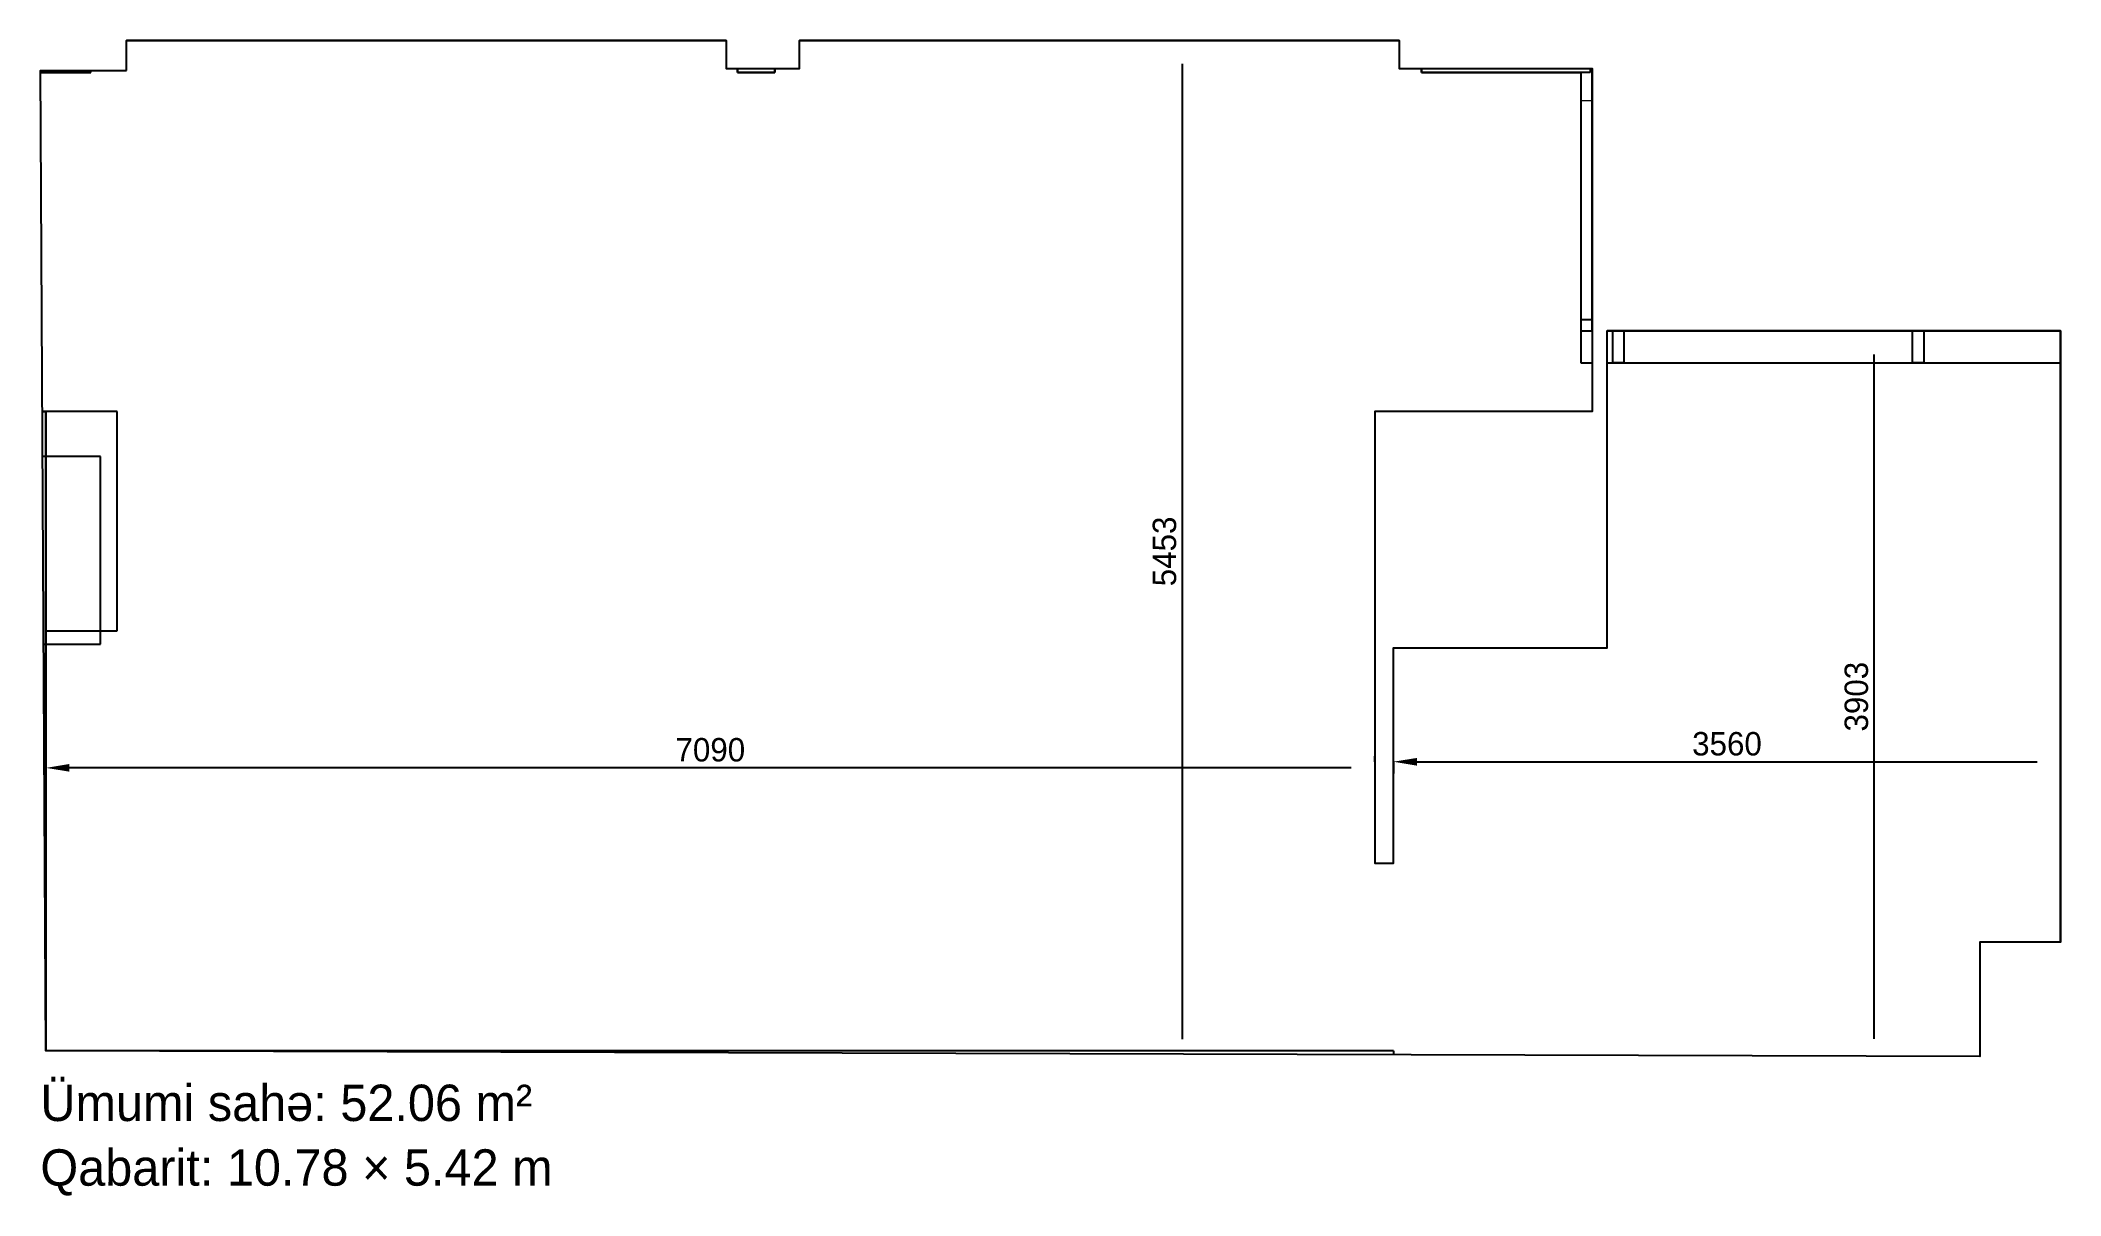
# Model space of a CAD drawing. Header units: millimetres. Extents: x 1399795 to 1410575, y 22689 to 28852.
import ezdxf

# ---------------------------------------------------------------- set-up
doc = ezdxf.new("R2010")
doc.units = ezdxf.units.MM
for name, color, linetype in [('metal', 7, 'Continuous'), ('OFFICE_BOUNDARY', 3, 'Continuous'), ('Pencere', 7, 'Continuous'), ('plita 2', 7, 'Continuous'), ('sutun1', 7, 'Continuous')]:
    doc.layers.add(name, color=color, linetype=linetype)
doc.layers.add('obl. keramogranit', color=138, linetype='Continuous', lineweight=18, true_color=0x005252)

msp = doc.modelspace()

# ---------------------------------------------------------------- linework, layer by layer
for p, q in [((1400255, 28852), (1403455, 28852)), ((1400255, 28692), (1400255, 28852)), ((1400255, 28852), (1403455, 28852)), ((1403455, 28852), (1403455, 28702)), ((1403455, 28852), (1403455, 28702)), ((1403845, 28852), (1407045, 28852)), ((1403845, 28702), (1403845, 28852)), ((1403845, 28852), (1407045, 28852)), ((1407045, 28852), (1407045, 28702)), ((1407045, 28852), (1407045, 28702)), ((1399795, 28692), (1400255, 28692)), ((1399795, 28692), (1400255, 28692)), ((1399825, 23462), (1399795, 28692)), ((1403455, 28702), (1403845, 28702)), ((1403455, 28702), (1403845, 28702)), ((1407045, 28702), (1408075, 28702)), ((1407045, 28702), (1408075, 28702)), ((1408075, 28702), (1408075, 26872)), ((1408075, 28702), (1408075, 26872)), ((1408155, 27302), (1410575, 27302)), ((1408155, 25612), (1408155, 27302)), ((1408155, 27302), (1410575, 27302)), ((1410575, 27302), (1410575, 24042)), ((1410575, 27302), (1410575, 24042)), ((1400205, 26872), (1399806, 26872)), ((1400205, 25702), (1400205, 26872)), ((1406915, 26872), (1406915, 24462)), ((1408075, 26872), (1406915, 26872)), ((1406915, 26872), (1406915, 24462)), ((1399825, 24582), (1399825, 25702)), ((1399825, 25702), (1400205, 25702)), ((1407015, 25612), (1408155, 25612)), ((1407015, 24462), (1407015, 25612)), ((1407015, 25612), (1408155, 25612)), ((1399819, 24582), (1399825, 24582)), ((1406915, 24462), (1407015, 24462)), ((1406915, 24462), (1407015, 24462)), ((1410145, 24042), (1410145, 23432)), ((1410575, 24042), (1410145, 24042)), ((1410145, 24042), (1410145, 23432)), ((1399825, 23612), (1399824, 23612)), ((1399825, 23612), (1399825, 23462)), ((1407015, 23462), (1399825, 23462)), ((1410145, 23432), (1399825, 23462)), ((1407015, 23462), (1407015, 23441))]:
    msp.add_line(p, q)
at = {"color": 1, "lineweight": 30}
for p, q in [((1400255, 28852), (1403455, 28852)), ((1403845, 28852), (1404065, 28852)), ((1408075, 28702), (1408075, 27302)), ((1408155, 27302), (1410575, 27302)), ((1410575, 27302), (1410575, 24042)), ((1399825, 26872), (1399806, 26872)), ((1399825, 23462), (1399825, 26872))]:
    msp.add_line(p, q, dxfattribs=at)
at = {"color": 0, "lineweight": -2, "transparency": 16777216}
for p, q in [((1405889, 23524), (1405889, 28727)), ((1409581, 23525), (1409581, 27177)), ((1399825, 25003), (1399825, 25034)), ((1406790, 24971), (1399950, 24971)), ((1407015, 25006), (1407015, 24941)), ((1407140, 25004), (1410450, 25004))]:
    msp.add_line(p, q, dxfattribs=at)
at = {"color": 0, "lineweight": -2}
for p, q in [((1406915, 25003), (1406915, 25034)), ((1410575, 25006), (1410575, 24941))]:
    msp.add_line(p, q, dxfattribs=at)
at = {"color": 0, "transparency": 16777216}
for points in [[(1407140, 25024), (1407140, 24983), (1407015, 25004)], [(1399950, 24992), (1399950, 24951), (1399825, 24971)]]:
    msp.add_solid(points, dxfattribs=at)
at = {"layer": 'metal'}
for p, q in [((1408075, 27362), (1408015, 27362)), ((1408015, 27362), (1408015, 27302)), ((1408015, 27302), (1408075, 27302)), ((1408185, 27132), (1408185, 27302)), ((1408245, 27302), (1408245, 27132)), ((1409785, 27132), (1409785, 27302)), ((1409845, 27302), (1409845, 27132)), ((1408245, 27132), (1408185, 27132)), ((1409845, 27132), (1409785, 27132))]:
    msp.add_line(p, q, dxfattribs=at)
at = {"layer": 'obl. keramogranit'}
for q in [(1408015, 28682), (1408075, 28532)]:
    msp.add_line((1408015, 28532), q, dxfattribs=at)
at = {"layer": 'OFFICE_BOUNDARY'}
msp.add_lwpolyline([(1400255, 28692), (1400255, 28852), (1403455, 28852), (1403455, 28702), (1403845, 28702), (1403845, 28852), (1407045, 28852), (1407045, 28702), (1408075, 28702), (1408075, 26872), (1406915, 26872), (1406915, 24462), (1407015, 24462), (1407015, 25612), (1408155, 25612), (1408155, 27302), (1410575, 27302), (1410575, 24042), (1410145, 24042), (1410145, 23432), (1399825, 23462), (1399795, 28692), (1400255, 28692)], close=True, dxfattribs=at)
at = {"layer": 'Pencere'}
for p, q in [((1400255, 28852), (1403455, 28852)), ((1407045, 28852), (1403845, 28852))]:
    msp.add_line(p, q, dxfattribs=at)
at = {"layer": 'plita 2'}
for p, q in [((1408015, 28682), (1408015, 27132)), ((1408015, 27132), (1408075, 27132)), ((1408155, 27132), (1410575, 27132))]:
    msp.add_line(p, q, dxfattribs=at)
at = {"layer": 'sutun1', "color": 183}
for p, q in [((1400255, 28852), (1403455, 28852)), ((1403845, 28852), (1407045, 28852)), ((1399795, 28682), (1400065, 28682)), ((1400065, 28682), (1400065, 28692)), ((1403515, 28702), (1403515, 28682)), ((1403515, 28682), (1403715, 28682)), ((1403715, 28682), (1403715, 28702)), ((1407165, 28702), (1407165, 28682)), ((1407165, 28682), (1408015, 28682)), ((1408015, 28682), (1408015, 27132)), ((1408015, 27132), (1408075, 27132)), ((1408155, 27132), (1410575, 27132))]:
    msp.add_line(p, q, dxfattribs=at)
at = {"layer": 'sutun1'}
for p, q in [((1399795, 28682), (1400065, 28682)), ((1400065, 28682), (1400065, 28692)), ((1403515, 28682), (1403515, 28702)), ((1403715, 28682), (1403515, 28682)), ((1403715, 28702), (1403715, 28682)), ((1407165, 28682), (1407165, 28702)), ((1408065, 28682), (1407165, 28682)), ((1408065, 28702), (1408065, 28682)), ((1400115, 26632), (1399807, 26632)), ((1400115, 25632), (1400115, 26632)), ((1399813, 25632), (1400115, 25632))]:
    msp.add_line(p, q, dxfattribs=at)

# ---------------------------------------------------------------- texts
for s, p in [('Ümumi sahə: 52.06 m²', (1399795, 23087)), ('Qabarit: 10.78 × 5.42 m', (1399795, 22742))]:
    msp.add_text(s, height=194.04).set_placement(p)
at = {"color": 0, "transparency": 16777216, "char_height": 125, "attachment_point": 5, "rotation": 90}
for s, insert in [('5453', (1405794, 26126)), ('3903', (1409486, 25351))]:
    msp.add_mtext(s, dxfattribs=dict(at, insert=insert))
at = {"color": 0, "transparency": 16777216, "char_height": 125, "attachment_point": 5}
for s, insert in [('7090', (1403370, 25067)), ('3560', (1408795, 25099))]:
    msp.add_mtext(s, dxfattribs=dict(at, insert=insert))

doc.saveas('drawing.dxf')
